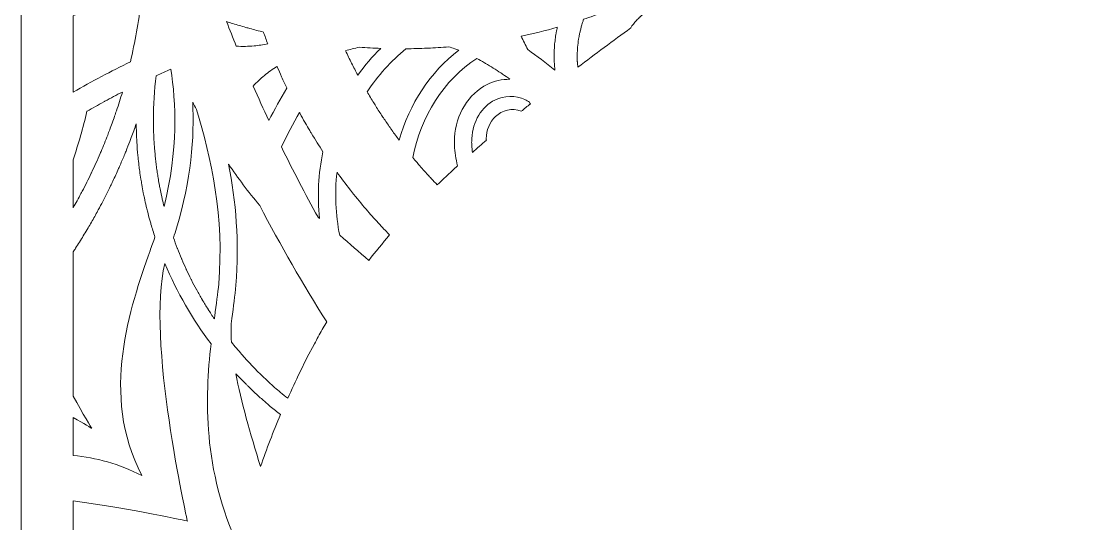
# Model space of a CAD drawing. Header units: millimetres. Extents: x -131 to 670, y -112 to 1620.
# Drawn here: x 284.9 to 405.9, y 598 to 655.9 of the extents above; entities that cross this region are included whole.
import ezdxf

# ---------------------------------------------------------------- set-up
doc = ezdxf.new("R2010")
doc.units = ezdxf.units.MM
doc.header["$MEASUREMENT"] = 0
doc.layers.add('Layer 2', color=7, linetype='Continuous')

msp = doc.modelspace()

# ---------------------------------------------------------------- linework, layer by layer
at = {"layer": 'Layer 2', "lineweight": 0}
msp.add_lwpolyline([(284.88, 1037.05), (284.88, 475.83), (670.17, 475.83), (670.17, 1037.05), (284.88, 1037.05)], dxfattribs=at)
for points, knots in [([(357.42, 657.28), (357.27, 657.21), (357.13, 657.13), (356.99, 657.05), (356.97, 657.04), (356.94, 657.02), (356.91, 657.01), (356.77, 656.92), (356.64, 656.83), (356.51, 656.74), (356.49, 656.73), (356.47, 656.71), (356.44, 656.69), (356.31, 656.6), (356.19, 656.49), (356.07, 656.39), (356.05, 656.37), (356.04, 656.36), (356.02, 656.35), (355.89, 656.23), (355.77, 656.12), (355.66, 655.99), (355.65, 655.99), (355.65, 655.98), (355.64, 655.98), (355.4, 655.71), (355.18, 655.43), (354.99, 655.12), (352.96, 653.63), (350.93, 652.12), (348.91, 650.6), (348.89, 650.8), (348.87, 651), (348.86, 651.21), (348.85, 651.25), (348.85, 651.28), (348.85, 651.32), (348.84, 651.52), (348.84, 651.72), (348.84, 651.93), (348.84, 651.96), (348.84, 652), (348.84, 652.03), (348.85, 652.62), (348.9, 653.22), (349, 653.82), (349.01, 653.92), (349.03, 654.03), (349.05, 654.13), (349.08, 654.28), (349.11, 654.43), (349.14, 654.57), (349.17, 654.7), (349.2, 654.83), (349.24, 654.96), (349.27, 655.09), (349.3, 655.23), (349.34, 655.36), (349.39, 655.53), (349.45, 655.71), (349.51, 655.89), (349.53, 655.96), (349.55, 656.04), (349.58, 656.12), (350.34, 656.37), (351.1, 656.64), (351.85, 656.92), (351.96, 656.96), (352.06, 657), (352.16, 657.04), (352.56, 657.19), (352.95, 657.35), (353.35, 657.51), (358.05, 659.4), (362.49, 661.81), (366.58, 664.68), (366.9, 664.58), (367.22, 664.47), (367.54, 664.35), (364.56, 662.11), (361.54, 659.91), (358.51, 657.69), (358.14, 657.59), (357.8, 657.46), (357.47, 657.3), (357.45, 657.3), (357.43, 657.29), (357.42, 657.28)], [0, 0, 0, 0, 1, 1, 1, 2, 2, 2, 3, 3, 3, 4, 4, 4, 5, 5, 5, 6, 6, 6, 7, 7, 7, 8, 8, 8, 9, 9, 9, 10, 10, 10, 11, 11, 11, 12, 12, 12, 13, 13, 13, 14, 14, 14, 15, 15, 15, 16, 16, 16, 17, 17, 17, 18, 18, 18, 19, 19, 19, 20, 20, 20, 21, 21, 21, 22, 22, 22, 23, 23, 23, 24, 24, 24, 25, 25, 25, 26, 26, 26, 27, 27, 27, 28, 28, 28, 29, 29, 29, 29]), ([(290.88, 656.51), (292.64, 657.44), (294.42, 658.32), (296.23, 659.15), (297.03, 658.86), (297.83, 658.53), (298.61, 658.19), (298.64, 658.17), (298.66, 658.15), (298.69, 658.13), (298.4, 655.81), (297.98, 653.5), (297.45, 651.21), (295.22, 650.13), (293.03, 648.97), (290.88, 647.73), (290.88, 647.73), (290.88, 656.51), (290.88, 656.51)], [0, 0, 0, 0, 1, 1, 1, 2, 2, 2, 3, 3, 3, 4, 4, 4, 5, 5, 5, 6, 6, 6, 6]), ([(309.98, 655.4), (310.23, 655.33), (310.48, 655.25), (310.73, 655.18), (310.89, 655.14), (311.04, 655.1), (311.2, 655.05), (311.71, 654.91), (312.23, 654.77), (312.75, 654.65), (312.91, 654.19), (313.08, 653.74), (313.25, 653.29), (312.73, 653.18), (312.2, 653.1), (311.67, 653.05), (311.02, 652.99), (310.34, 652.98), (309.63, 653.02), (309.25, 653.96), (308.87, 654.91), (308.51, 655.85), (309, 655.7), (309.49, 655.55), (309.98, 655.4)], [0, 0, 0, 0, 1, 1, 1, 2, 2, 2, 3, 3, 3, 4, 4, 4, 5, 5, 5, 6, 6, 6, 7, 7, 7, 8, 8, 8, 8]), ([(346.18, 651.97), (346.18, 651.75), (346.19, 651.53), (346.2, 651.32), (346.2, 651.22), (346.21, 651.13), (346.21, 651.03), (346.23, 650.81), (346.24, 650.58), (346.27, 650.36), (346.27, 650.33), (346.28, 650.29), (346.28, 650.26), (345.25, 651.09), (344.21, 651.88), (343.16, 652.63), (342.9, 653.14), (342.64, 653.65), (342.39, 654.16), (343.79, 654.46), (345.18, 654.8), (346.55, 655.19), (346.53, 655.09), (346.51, 655), (346.49, 654.9), (346.47, 654.77), (346.44, 654.65), (346.42, 654.52), (346.39, 654.4), (346.38, 654.29), (346.36, 654.17), (346.34, 654.05), (346.32, 653.93), (346.31, 653.81), (346.29, 653.7), (346.28, 653.58), (346.27, 653.46), (346.25, 653.34), (346.24, 653.22), (346.23, 653.1), (346.22, 652.99), (346.21, 652.88), (346.21, 652.76), (346.2, 652.62), (346.19, 652.48), (346.19, 652.34), (346.19, 652.26), (346.18, 652.18), (346.18, 652.09), (346.18, 652.05), (346.18, 652.01), (346.18, 651.97)], [0, 0, 0, 0, 1, 1, 1, 2, 2, 2, 3, 3, 3, 4, 4, 4, 5, 5, 5, 6, 6, 6, 7, 7, 7, 8, 8, 8, 9, 9, 9, 10, 10, 10, 11, 11, 11, 12, 12, 12, 13, 13, 13, 14, 14, 14, 15, 15, 15, 16, 16, 16, 17, 17, 17, 17]), ([(326.24, 652.76), (325.28, 651.81), (324.39, 650.79), (323.6, 649.69), (323.6, 649.69), (323.6, 649.69), (323.6, 649.69), (323.36, 650.14), (323.13, 650.59), (322.9, 651.05), (322.66, 651.53), (322.42, 652.01), (322.19, 652.5), (322.68, 652.64), (323.22, 652.77), (323.79, 652.9), (324.6, 652.84), (325.42, 652.79), (326.24, 652.76)], [0, 0, 0, 0, 1, 1, 1, 2, 2, 2, 3, 3, 3, 4, 4, 4, 5, 5, 5, 6, 6, 6, 6]), ([(326.55, 644.77), (326.53, 644.79), (326.52, 644.81), (326.5, 644.83), (326.45, 644.91), (326.39, 644.99), (326.34, 645.08), (326.08, 645.47), (325.83, 645.85), (325.59, 646.25), (325.54, 646.33), (325.49, 646.41), (325.44, 646.49), (325.18, 646.91), (324.92, 647.34), (324.67, 647.77), (324.67, 647.77), (324.67, 647.77), (324.67, 647.77), (325.91, 649.62), (327.42, 651.3), (329.14, 652.72), (329.96, 652.73), (330.78, 652.75), (331.59, 652.79), (331.61, 652.79), (331.63, 652.79), (331.65, 652.79), (332.45, 652.83), (333.25, 652.88), (334.05, 652.94), (334.29, 652.88), (334.52, 652.8), (334.76, 652.72), (334.91, 652.67), (335.06, 652.62), (335.21, 652.56), (331.95, 650.07), (329.51, 646.34), (328.36, 642.2), (328.36, 642.2), (328.36, 642.2), (328.36, 642.2), (328.08, 642.58), (327.8, 642.96), (327.52, 643.35), (327.45, 643.45), (327.38, 643.54), (327.32, 643.64), (327.05, 644.01), (326.8, 644.39), (326.55, 644.77)], [0, 0, 0, 0, 1, 1, 1, 2, 2, 2, 3, 3, 3, 4, 4, 4, 5, 5, 5, 6, 6, 6, 7, 7, 7, 8, 8, 8, 9, 9, 9, 10, 10, 10, 11, 11, 11, 12, 12, 12, 13, 13, 13, 14, 14, 14, 15, 15, 15, 16, 16, 16, 17, 17, 17, 17]), ([(334.72, 641.7), (334.72, 641.69), (334.72, 641.68), (334.72, 641.68), (334.72, 641.65), (334.72, 641.63), (334.72, 641.61), (334.75, 640.82), (334.87, 640.04), (335.09, 639.26), (335, 639.17), (334.9, 639.09), (334.81, 639), (334.11, 638.36), (333.43, 637.71), (332.75, 637.05), (332.51, 637.29), (332.28, 637.54), (332.05, 637.79), (331.93, 637.92), (331.81, 638.04), (331.69, 638.17), (331.32, 638.57), (330.95, 638.98), (330.59, 639.4), (330.53, 639.47), (330.48, 639.54), (330.42, 639.61), (330.25, 639.81), (330.09, 640.01), (329.93, 640.21), (330.81, 644.9), (333.52, 649.16), (337.29, 651.61), (337.29, 651.61), (337.29, 651.61), (337.29, 651.61), (337.58, 651.45), (337.88, 651.29), (338.17, 651.12), (338.22, 651.09), (338.27, 651.06), (338.31, 651.03), (338.9, 650.69), (339.48, 650.32), (340.06, 649.94), (340.12, 649.89), (340.19, 649.85), (340.26, 649.8), (340.54, 649.61), (340.82, 649.41), (341.1, 649.21), (340.2, 649.21), (339.3, 649.01), (338.49, 648.61), (336.35, 647.55), (334.87, 645.16), (334.73, 642.49), (334.72, 642.23), (334.72, 641.96), (334.72, 641.7)], [0, 0, 0, 0, 1, 1, 1, 2, 2, 2, 3, 3, 3, 4, 4, 4, 5, 5, 5, 6, 6, 6, 7, 7, 7, 8, 8, 8, 9, 9, 9, 10, 10, 10, 11, 11, 11, 12, 12, 12, 13, 13, 13, 14, 14, 14, 15, 15, 15, 16, 16, 16, 17, 17, 17, 18, 18, 18, 19, 19, 19, 20, 20, 20, 20]), ([(302.11, 650.37), (302.69, 646.62), (302.96, 641.02), (301.32, 634.55), (301.32, 634.55), (301.32, 634.55), (301.32, 634.55), (301.25, 634.83), (301.19, 635.12), (301.12, 635.4), (301.09, 635.55), (301.06, 635.69), (301.03, 635.83), (300.97, 636.09), (300.92, 636.35), (300.87, 636.61), (300.83, 636.78), (300.8, 636.96), (300.77, 637.14), (300.72, 637.38), (300.68, 637.62), (300.64, 637.87), (300.61, 638.07), (300.58, 638.26), (300.55, 638.46), (300.51, 638.69), (300.48, 638.92), (300.45, 639.16), (300.42, 639.37), (300.4, 639.59), (300.37, 639.81), (300.35, 640.03), (300.32, 640.25), (300.3, 640.47), (300.28, 640.71), (300.26, 640.96), (300.24, 641.2), (300.22, 641.4), (300.2, 641.6), (300.19, 641.8), (300.17, 642.08), (300.16, 642.37), (300.15, 642.66), (300.14, 642.82), (300.13, 642.98), (300.12, 643.15), (300.11, 643.6), (300.1, 644.05), (300.1, 644.5), (300.1, 644.5), (300.1, 644.51), (300.1, 644.51), (300.1, 646.24), (300.21, 647.94), (300.42, 649.61), (300.98, 649.87), (301.54, 650.13), (302.11, 650.37)], [0, 0, 0, 0, 1, 1, 1, 2, 2, 2, 3, 3, 3, 4, 4, 4, 5, 5, 5, 6, 6, 6, 7, 7, 7, 8, 8, 8, 9, 9, 9, 10, 10, 10, 11, 11, 11, 12, 12, 12, 13, 13, 13, 14, 14, 14, 15, 15, 15, 16, 16, 16, 17, 17, 17, 18, 18, 18, 19, 19, 19, 19]), ([(314.31, 650.69), (314.31, 650.69), (314.31, 650.69), (314.31, 650.69), (314.33, 650.66), (314.34, 650.63), (314.35, 650.61), (314.51, 650.24), (314.67, 649.87), (314.84, 649.5), (314.84, 649.49), (314.84, 649.49), (314.85, 649.48), (315.04, 649.05), (315.24, 648.63), (315.44, 648.21), (315.44, 648.2), (315.45, 648.19), (315.45, 648.18), (314.72, 646.96), (314.03, 645.71), (313.37, 644.45), (312.76, 645.77), (312.17, 647.09), (311.58, 648.43), (312, 648.87), (312.42, 649.28), (312.86, 649.64), (313.32, 650.03), (313.81, 650.36), (314.31, 650.69)], [0, 0, 0, 0, 1, 1, 1, 2, 2, 2, 3, 3, 3, 4, 4, 4, 5, 5, 5, 6, 6, 6, 7, 7, 7, 8, 8, 8, 9, 9, 9, 10, 10, 10, 10]), ([(290.88, 639.93), (291.46, 641.76), (292.02, 643.63), (292.46, 645.52), (292.46, 645.52), (292.47, 645.52), (292.47, 645.52), (293.1, 645.89), (293.74, 646.25), (294.39, 646.6), (294.43, 646.62), (294.48, 646.65), (294.53, 646.68), (295.19, 647.04), (295.86, 647.39), (296.53, 647.74), (296.53, 647.74), (296.53, 647.74), (296.53, 647.73), (296.32, 647.01), (296.09, 646.3), (295.85, 645.58), (295.78, 645.38), (295.71, 645.17), (295.64, 644.97), (295.46, 644.43), (295.26, 643.9), (295.07, 643.37), (294.99, 643.17), (294.91, 642.97), (294.84, 642.77), (294.59, 642.14), (294.34, 641.52), (294.08, 640.9), (294.05, 640.82), (294.02, 640.75), (293.98, 640.67), (293.66, 639.92), (293.33, 639.18), (292.98, 638.45), (292.97, 638.43), (292.96, 638.41), (292.95, 638.39), (292.62, 637.69), (292.27, 637), (291.91, 636.31), (291.86, 636.22), (291.81, 636.13), (291.76, 636.04), (291.48, 635.49), (291.18, 634.95), (290.88, 634.42), (290.88, 634.42), (290.88, 639.93), (290.88, 639.93)], [0, 0, 0, 0, 1, 1, 1, 2, 2, 2, 3, 3, 3, 4, 4, 4, 5, 5, 5, 6, 6, 6, 7, 7, 7, 8, 8, 8, 9, 9, 9, 10, 10, 10, 11, 11, 11, 12, 12, 12, 13, 13, 13, 14, 14, 14, 15, 15, 15, 16, 16, 16, 17, 17, 17, 18, 18, 18, 18]), ([(339.44, 644.93), (338.77, 644.3), (338.38, 643.36), (338.38, 642.35), (338.38, 642.34), (338.38, 642.33), (338.38, 642.32), (338.38, 642.28), (338.39, 642.23), (338.39, 642.18), (337.85, 641.72), (337.32, 641.26), (336.79, 640.79), (336.76, 641.05), (336.73, 641.31), (336.72, 641.57), (336.72, 641.59), (336.71, 641.6), (336.71, 641.62), (336.71, 641.74), (336.7, 641.85), (336.7, 641.97), (336.7, 642.02), (336.71, 642.07), (336.71, 642.12), (336.71, 642.21), (336.71, 642.3), (336.71, 642.39), (336.82, 644.34), (337.86, 646.08), (339.36, 646.82), (340.43, 647.34), (341.75, 647.36), (342.83, 646.87), (343.01, 646.78), (343.18, 646.68), (343.35, 646.57), (343.38, 646.51), (343.42, 646.44), (343.46, 646.37), (343.1, 646.09), (342.75, 645.81), (342.4, 645.52), (341.37, 645.97), (340.17, 645.61), (339.44, 644.93)], [0, 0, 0, 0, 1, 1, 1, 2, 2, 2, 3, 3, 3, 4, 4, 4, 5, 5, 5, 6, 6, 6, 7, 7, 7, 8, 8, 8, 9, 9, 9, 10, 10, 10, 11, 11, 11, 12, 12, 12, 13, 13, 13, 14, 14, 14, 15, 15, 15, 15]), ([(302.76, 632.07), (304.46, 637.61), (304.81, 642.59), (304.62, 646.57), (304.75, 646.3), (304.89, 646.02), (305.04, 645.73), (306.76, 640.32), (308.26, 633.16), (307.61, 625.67), (307.51, 624.55), (307.33, 623.28), (307.15, 621.94), (307.13, 621.84), (307.12, 621.73), (307.11, 621.62), (306.86, 621.98), (306.63, 622.34), (306.4, 622.71), (306.39, 622.71), (306.39, 622.71), (306.39, 622.72), (306.16, 623.08), (305.94, 623.45), (305.72, 623.82), (305.72, 623.83), (305.71, 623.83), (305.71, 623.84), (305.49, 624.2), (305.28, 624.57), (305.08, 624.95), (305.07, 624.96), (305.06, 624.98), (305.06, 624.99), (304.86, 625.36), (304.66, 625.73), (304.47, 626.1), (304.47, 626.1), (304.44, 626.17), (304.44, 626.17), (304.26, 626.53), (304.08, 626.91), (303.9, 627.28), (303.89, 627.31), (303.88, 627.34), (303.87, 627.36), (303.69, 627.73), (303.53, 628.11), (303.37, 628.48), (303.35, 628.51), (303.34, 628.54), (303.33, 628.57), (303.17, 628.95), (303.01, 629.33), (302.86, 629.71), (302.86, 629.73), (302.85, 629.75), (302.84, 629.78), (302.69, 630.17), (302.54, 630.57), (302.4, 630.97), (302.53, 631.35), (302.65, 631.72), (302.76, 632.07)], [0, 0, 0, 0, 1, 1, 1, 2, 2, 2, 3, 3, 3, 4, 4, 4, 5, 5, 5, 6, 6, 6, 7, 7, 7, 8, 8, 8, 9, 9, 9, 10, 10, 10, 11, 11, 11, 12, 12, 12, 13, 13, 13, 14, 14, 14, 15, 15, 15, 16, 16, 16, 17, 17, 17, 18, 18, 18, 19, 19, 19, 20, 20, 20, 21, 21, 21, 21]), ([(319.22, 633.18), (319.16, 633.24), (319.09, 633.29), (319.03, 633.34), (317.56, 636), (316.16, 638.69), (314.83, 641.41), (315.47, 642.76), (316.15, 644.09), (316.89, 645.4), (316.91, 645.35), (316.93, 645.31), (316.96, 645.27), (317.14, 644.93), (317.33, 644.59), (317.52, 644.26), (317.52, 644.26), (317.52, 644.26), (317.53, 644.26), (317.54, 644.23), (317.55, 644.21), (317.57, 644.19), (317.74, 643.89), (317.91, 643.6), (318.08, 643.3), (318.08, 643.3), (318.08, 643.3), (318.08, 643.3), (318.15, 643.19), (318.22, 643.07), (318.29, 642.95), (318.29, 642.95), (318.29, 642.95), (318.29, 642.95), (318.71, 642.25), (319.15, 641.56), (319.6, 640.87), (319.6, 640.87), (319.6, 640.87), (319.6, 640.87), (319.6, 640.87), (319.6, 640.87), (319.6, 640.87), (319.06, 638.36), (318.94, 635.75), (319.22, 633.18)], [0, 0, 0, 0, 1, 1, 1, 2, 2, 2, 3, 3, 3, 4, 4, 4, 5, 5, 5, 6, 6, 6, 7, 7, 7, 8, 8, 8, 9, 9, 9, 10, 10, 10, 11, 11, 11, 12, 12, 12, 13, 13, 13, 14, 14, 14, 15, 15, 15, 15]), ([(290.88, 610.27), (292.12, 609.55), (293, 609.02), (293, 609.02), (293, 609.02), (291.98, 610.7), (290.88, 612.71), (290.88, 612.71), (290.88, 629.35), (290.88, 629.35), (290.97, 629.49), (291.06, 629.63), (291.15, 629.77), (291.3, 630), (291.45, 630.23), (291.6, 630.47), (291.75, 630.7), (291.89, 630.94), (292.04, 631.18), (292.19, 631.42), (292.34, 631.67), (292.48, 631.92), (292.62, 632.14), (292.75, 632.36), (292.88, 632.58), (293.13, 633.02), (293.38, 633.46), (293.62, 633.9), (293.71, 634.07), (293.8, 634.25), (293.9, 634.42), (294.07, 634.74), (294.24, 635.06), (294.4, 635.38), (294.5, 635.58), (294.6, 635.78), (294.7, 635.98), (294.86, 636.29), (295.02, 636.61), (295.17, 636.92), (295.26, 637.1), (295.35, 637.28), (295.43, 637.47), (295.66, 637.95), (295.88, 638.43), (296.1, 638.92), (296.13, 639), (296.17, 639.08), (296.2, 639.17), (296.39, 639.59), (296.57, 640.02), (296.75, 640.45), (296.82, 640.61), (296.88, 640.78), (296.95, 640.94), (297.1, 641.31), (297.24, 641.68), (297.38, 642.05), (297.44, 642.2), (297.5, 642.36), (297.56, 642.52), (297.75, 643.03), (297.94, 643.55), (298.12, 644.06), (298.13, 643.52), (298.14, 642.99), (298.17, 642.45), (298.18, 642.28), (298.19, 642.11), (298.2, 641.94), (298.22, 641.58), (298.24, 641.22), (298.27, 640.86), (298.29, 640.66), (298.31, 640.45), (298.33, 640.25), (298.37, 639.93), (298.4, 639.6), (298.44, 639.28), (298.46, 639.07), (298.49, 638.85), (298.52, 638.64), (298.57, 638.33), (298.61, 638.02), (298.66, 637.7), (298.69, 637.49), (298.73, 637.29), (298.77, 637.08), (298.82, 636.76), (298.88, 636.45), (298.94, 636.14), (298.98, 635.94), (299.02, 635.74), (299.06, 635.54), (299.13, 635.21), (299.21, 634.89), (299.28, 634.57), (299.33, 634.39), (299.37, 634.2), (299.42, 634.02), (299.5, 633.67), (299.6, 633.32), (299.7, 632.97), (299.74, 632.82), (299.78, 632.67), (299.82, 632.52), (299.96, 632.03), (300.11, 631.54), (300.27, 631.05), (300.27, 631.05), (300.28, 631.05), (300.28, 631.05), (300.1, 630.54), (299.91, 629.99), (299.71, 629.44), (297.44, 622.96), (293.91, 612.92), (298.76, 603.59), (296.15, 604.94), (293.5, 605.64), (290.88, 605.9), (290.88, 605.9), (290.88, 610.27), (290.88, 610.27)], [0, 0, 0, 0, 1, 1, 1, 2, 2, 2, 3, 3, 3, 4, 4, 4, 5, 5, 5, 6, 6, 6, 7, 7, 7, 8, 8, 8, 9, 9, 9, 10, 10, 10, 11, 11, 11, 12, 12, 12, 13, 13, 13, 14, 14, 14, 15, 15, 15, 16, 16, 16, 17, 17, 17, 18, 18, 18, 19, 19, 19, 20, 20, 20, 21, 21, 21, 22, 22, 22, 23, 23, 23, 24, 24, 24, 25, 25, 25, 26, 26, 26, 27, 27, 27, 28, 28, 28, 29, 29, 29, 30, 30, 30, 31, 31, 31, 32, 32, 32, 33, 33, 33, 34, 34, 34, 35, 35, 35, 36, 36, 36, 37, 37, 37, 38, 38, 38, 39, 39, 39, 40, 40, 40, 41, 41, 41, 41]), ([(308.74, 639.44), (309.81, 637.85), (311, 636.25), (312.33, 634.68), (314.72, 630.09), (317.29, 625.62), (320.04, 621.27), (320.04, 621.27), (319.51, 620.38), (319.51, 620.38), (319.19, 619.84), (318.92, 619.29), (318.63, 618.75), (318.63, 618.75), (317.76, 617.12), (317.76, 617.12), (317.76, 617.12), (316.94, 615.46), (316.94, 615.46), (316.46, 614.48), (316, 613.48), (315.55, 612.48), (315.27, 612.7), (314.99, 612.92), (314.72, 613.14), (314.26, 613.53), (313.82, 613.93), (313.37, 614.34), (313.27, 614.44), (313.16, 614.54), (313.05, 614.64), (312.17, 615.46), (311.33, 616.32), (310.53, 617.22), (310.44, 617.33), (310.34, 617.44), (310.25, 617.55), (309.85, 618), (309.46, 618.46), (309.08, 618.93), (309, 619.97), (309.01, 620.89), (309.12, 621.67), (309.3, 623.04), (309.48, 624.33), (309.58, 625.49), (310.02, 630.44), (309.57, 635.2), (308.74, 639.44)], [0, 0, 0, 0, 1, 1, 1, 2, 2, 2, 3, 3, 3, 4, 4, 4, 5, 5, 5, 6, 6, 6, 7, 7, 7, 8, 8, 8, 9, 9, 9, 10, 10, 10, 11, 11, 11, 12, 12, 12, 13, 13, 13, 14, 14, 14, 15, 15, 15, 16, 16, 16, 16]), ([(321.22, 638.51), (321.71, 637.82), (322.22, 637.15), (322.74, 636.48), (322.74, 636.48), (322.74, 636.48), (322.74, 636.48), (322.74, 636.48), (322.74, 636.48), (322.74, 636.48), (322.82, 636.38), (322.9, 636.28), (322.97, 636.19), (322.97, 636.19), (322.97, 636.19), (322.97, 636.19), (322.97, 636.19), (322.97, 636.19), (322.97, 636.19), (322.97, 636.19), (322.97, 636.18), (322.97, 636.18), (323.49, 635.53), (324.01, 634.88), (324.55, 634.25), (325.01, 633.71), (325.49, 633.18), (325.96, 632.66), (326.18, 632.43), (326.39, 632.2), (326.61, 631.96), (326.8, 631.77), (326.98, 631.58), (327.17, 631.38), (327.2, 631.35), (327.24, 631.32), (327.27, 631.28), (326.45, 630.33), (325.64, 629.36), (324.87, 628.36), (323.76, 629.32), (322.65, 630.29), (321.53, 631.24), (321.04, 633.63), (320.93, 636.1), (321.22, 638.51)], [0, 0, 0, 0, 1, 1, 1, 2, 2, 2, 3, 3, 3, 4, 4, 4, 5, 5, 5, 6, 6, 6, 7, 7, 7, 8, 8, 8, 9, 9, 9, 10, 10, 10, 11, 11, 11, 12, 12, 12, 13, 13, 13, 14, 14, 14, 15, 15, 15, 15]), ([(290.88, 600.67), (297.87, 599.73), (304.01, 598.34), (304.01, 598.34), (304.01, 598.34), (299.23, 619.41), (301.42, 628), (301.42, 628), (301.42, 628), (301.42, 628), (302.81, 624.68), (304.6, 621.57), (306.73, 618.73), (306.02, 612.53), (305.75, 604.37), (309.91, 595.29), (309.65, 594.04), (309.43, 592.78), (309.24, 591.5), (302.54, 595.03), (296.29, 596.06), (290.88, 596.12), (290.88, 596.12), (290.88, 600.67), (290.88, 600.67)], [0, 0, 0, 0, 1, 1, 1, 2, 2, 2, 3, 3, 3, 4, 4, 4, 5, 5, 5, 6, 6, 6, 7, 7, 7, 8, 8, 8, 8]), ([(309.58, 615.31), (309.96, 614.9), (310.36, 614.5), (310.75, 614.1), (310.83, 614.02), (310.91, 613.95), (310.99, 613.87), (311.3, 613.56), (311.62, 613.26), (311.94, 612.96), (312.05, 612.86), (312.17, 612.75), (312.28, 612.65), (312.59, 612.37), (312.9, 612.1), (313.21, 611.83), (313.32, 611.74), (313.43, 611.65), (313.54, 611.55), (313.93, 611.23), (314.32, 610.91), (314.72, 610.6), (313.88, 608.64), (313.12, 606.65), (312.43, 604.62), (311.22, 608.42), (310.18, 612.14), (309.58, 615.31), (309.58, 615.31), (309.58, 615.31), (309.58, 615.31)], [0, 0, 0, 0, 1, 1, 1, 2, 2, 2, 3, 3, 3, 4, 4, 4, 5, 5, 5, 6, 6, 6, 7, 7, 7, 8, 8, 8, 9, 9, 9, 10, 10, 10, 10])]:
    msp.add_open_spline(points, degree=3, knots=knots, dxfattribs=at)

doc.saveas('drawing.dxf')
